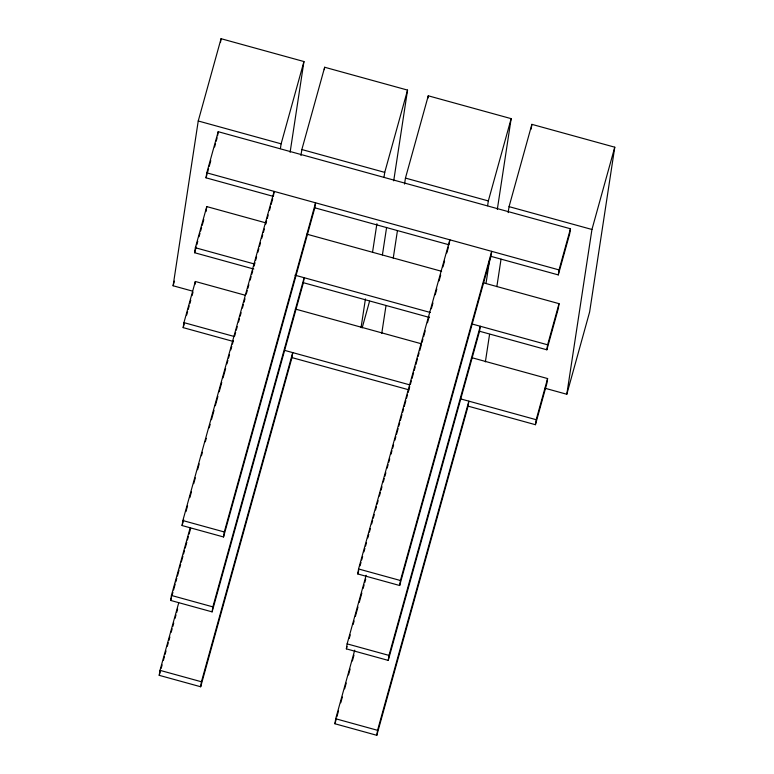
<?xml version="1.0" encoding="UTF-8"?>
<svg xmlns="http://www.w3.org/2000/svg" width="774" height="774" viewBox="0 0 774 774"><rect width="100%" height="100%" fill="white"/><g stroke="black" fill="none" stroke-linecap="round" stroke-linejoin="round"><path stroke-width="1.16" d="M192.668 291.159L173.105 285.77L198.241 120.986L221.064 38.7L303.95 61.543L290.105 152.285M220.522 42.28L221.064 38.7M233.1 341.392L183.177 327.634L183.941 322.632L195.348 281.494L245.339 295.271M253.814 269.052L194.603 252.73L195.367 247.738L206.774 206.59L266.062 222.931M206.029 177.827L206.793 172.834L218.2 131.696L570.457 228.765L569.703 233.758L558.286 274.905L490.948 256.349L491.703 251.347L400.429 580.51L399.665 585.502L357.791 573.96L358.556 568.967L449.839 239.814L449.075 244.807L314.815 207.809L315.579 202.817L224.296 531.97L223.531 536.962L182.093 525.546L182.858 520.554L274.131 191.391L273.377 196.393L206.029 177.827L206.977 174.402M194.893 284.484L195.348 281.494M206.01 211.583L206.774 206.59M217.591 135.692L218.2 131.696M200.679 686.761L201.443 681.768L292.727 352.615L291.962 357.607L200.679 686.761L159.231 675.344L159.995 670.352L178.707 602.888M212.105 611.866L212.869 606.874L304.153 277.711L303.389 282.704L212.105 611.866L170.667 600.44L171.422 595.448L190.133 527.994M280.401 148.608L281.126 143.829L303.95 61.543M300.941 155.506L301.85 149.537L324.674 67.251L407.55 90.094L393.705 180.835M324.306 69.641L324.674 67.251M361.052 327.605L365.425 298.948M372.526 252.382L376.899 223.725M384.001 177.159L384.736 172.379L407.55 90.094M382.414 254.869L386.603 227.411M381.766 333.313L385.965 305.856M393.25 258.09L397.439 230.633M404.541 184.057L405.45 178.088L428.274 95.802L511.159 118.645L497.314 209.386M427.916 98.192L428.274 95.802M376.803 735.3L377.567 730.308L468.851 401.155L468.086 406.147L376.803 735.3L334.939 723.767L335.703 718.765L354.734 650.15M388.238 660.396L388.993 655.404L480.277 326.251L479.522 331.243L388.238 660.396L346.365 648.864L347.129 643.871L366.16 575.246M487.61 205.71L488.336 200.93L511.159 118.645M486.014 283.419L489.845 258.342M485.375 361.864L489.565 334.407M496.85 286.641L501.039 259.184M508.15 212.608L509.06 206.639L531.883 124.353L614.769 147.195L589.624 311.97L566.8 394.256L544.935 388.229M531.148 129.132L531.883 124.353M468.086 406.147L535.434 424.703L536.198 419.711L547.605 378.563L472.034 357.743M479.522 331.243L546.86 349.8L547.624 344.807L559.031 303.66L483.469 282.839M558.286 274.905L559.051 269.913L570.457 228.765M547.605 378.563L546.841 383.556L535.434 424.703M559.031 303.66L558.267 308.662L546.86 349.8M566.8 394.256L591.946 229.481L614.769 147.195M173.105 285.77L174.392 281.136M207.616 172.118L208.564 168.684M209.203 166.4L210.789 160.682M214.592 146.973L215.54 143.548M216.169 141.255L217.126 137.83M194.603 252.73L196.19 247.012M196.819 244.729L197.776 241.304M199.044 236.728L199.992 233.303M200.621 231.01L201.579 227.585M202.208 225.302L203.794 219.584M183.177 327.634L184.444 323.058M186.66 315.057L187.608 311.632M188.246 309.339L189.195 305.914M189.833 303.631L190.781 300.196M192.049 295.629L192.997 292.204M182.093 525.546L183.699 519.731M185.963 511.585L187.579 505.77M189.833 497.634L191.449 491.819M193.703 483.673L195.319 477.858M197.573 469.712L199.189 463.897M201.443 455.76L202.411 452.268M205.313 441.799L206.281 438.316M209.183 427.848L210.151 424.355M211.447 419.702L214.021 410.394M215.317 405.75L217.891 396.443M219.187 391.789L221.761 382.482M223.057 377.828L225.64 368.53M226.927 363.877L227.895 360.384M228.543 358.062L229.51 354.569M230.797 349.916L231.765 346.423M232.413 344.101L233.38 340.608M234.667 335.964L235.635 332.472M236.283 330.14L237.25 326.657M238.537 322.003L239.505 318.511M240.153 316.189L241.12 312.696M242.407 308.042L243.375 304.559M244.023 302.228L244.99 298.745M246.277 294.091L247.245 290.598M247.893 288.276L248.86 284.784M250.147 280.13L251.115 276.637M251.763 274.315L252.73 270.823M254.017 266.179L254.985 262.686M255.633 260.354L256.6 256.871M257.887 252.218L258.855 248.725M259.503 246.403L260.47 242.91M261.767 238.257L262.734 234.774M263.373 232.442L264.34 228.959M265.637 224.305L266.604 220.813M267.243 218.491L268.21 214.998M269.507 210.344L270.474 206.852M271.113 204.53L272.729 198.715M170.667 600.44L171.306 598.118M171.954 595.796L172.921 592.304M173.57 589.972L175.176 584.157M175.824 581.835L176.791 578.342M177.44 576.02L179.046 570.206M179.694 567.874L180.661 564.391M181.31 562.059L182.916 556.245M183.564 553.923L184.531 550.43M185.18 548.108L186.795 542.293M187.434 539.962L188.401 536.469M189.05 534.147L190.665 528.332M159.231 675.344L160.528 670.69M161.166 668.368L162.134 664.876M163.43 660.222L164.398 656.739M165.046 654.407L166.013 650.915M167.3 646.271L168.268 642.778M168.916 640.446L169.883 636.963M171.17 632.31L172.138 628.817M172.786 626.495L173.753 623.002M175.04 618.349L176.008 614.866M176.656 612.534L177.623 609.051M223.531 536.962L314.815 207.809M362.164 327.886L369.556 301.231M357.791 573.96L358.759 570.477M360.055 565.823L361.023 562.33M361.661 560.008L362.638 556.516M363.925 551.862L364.893 548.379M365.541 546.047L366.508 542.564M367.795 537.911L368.763 534.418M369.411 532.096L370.378 528.603M371.665 523.95L372.633 520.457M373.281 518.135L374.248 514.642M375.535 509.989L376.503 506.506M377.151 504.174L378.118 500.691M379.405 496.037L380.373 492.545M381.021 490.223L381.988 486.73M383.275 482.076L384.243 478.593M384.891 476.262L385.858 472.779M387.145 468.125L388.113 464.632M388.761 462.31L389.728 458.818M391.015 454.164L391.983 450.671M392.631 448.349L393.598 444.857M394.885 440.203L395.853 436.72M396.501 434.388L398.117 428.573M398.755 426.251L399.732 422.759M400.371 420.437L401.987 414.622M402.635 412.29L403.602 408.807M404.241 406.476L405.857 400.661M406.505 398.339L407.472 394.846M408.111 392.524L409.727 386.71M410.375 384.378L411.342 380.885M411.981 378.563L413.597 372.749M414.245 370.417L415.212 366.934M415.851 364.602L417.467 358.788M418.115 356.466L419.082 352.973M419.731 350.651L421.337 344.836M421.985 342.505L422.952 339.022M423.601 336.69L425.207 330.875M427.471 322.739L429.077 316.924M431.341 308.778L432.947 302.963M435.211 294.817L436.817 289.002M439.081 280.865L440.696 275.051M442.951 266.904L444.566 261.09M446.821 252.953L448.436 247.138M346.365 648.864L347.013 646.542M349.267 638.395L350.235 634.903M353.137 624.434L354.105 620.951M355.401 616.298L357.975 606.99M359.271 602.336L361.855 593.039M363.141 588.385L364.109 584.892M364.757 582.57L365.725 579.078M334.939 723.767L336.226 719.114M336.874 716.782L338.49 710.967M340.744 702.831L342.36 697.016M344.614 688.87L346.23 683.055M348.484 674.909L350.1 669.094M352.354 660.957L353.97 655.143M399.665 585.502L490.948 256.349M198.241 120.986L281.126 143.829M301.85 149.537L384.736 172.379M405.45 178.088L488.336 200.93M509.06 206.639L591.946 229.481M206.793 172.834L559.051 269.913M306.756 234.145L441.615 271.306M195.367 247.738L254.578 264.05M294.942 275.176L430.315 312.483M472.14 324.006L547.624 344.807M303.389 282.704L429.551 317.475M295.329 309.039L420.882 343.646M183.941 322.632L233.864 336.39M284.668 350.39L409.62 384.833M460.714 398.91L536.198 419.711M291.962 357.607L408.866 389.825M182.858 520.554L224.296 531.97M358.556 568.967L400.429 580.51M171.422 595.448L212.869 606.874M347.129 643.871L388.993 655.404M159.995 670.352L201.443 681.768M335.703 718.765L377.567 730.308"/></g></svg>
